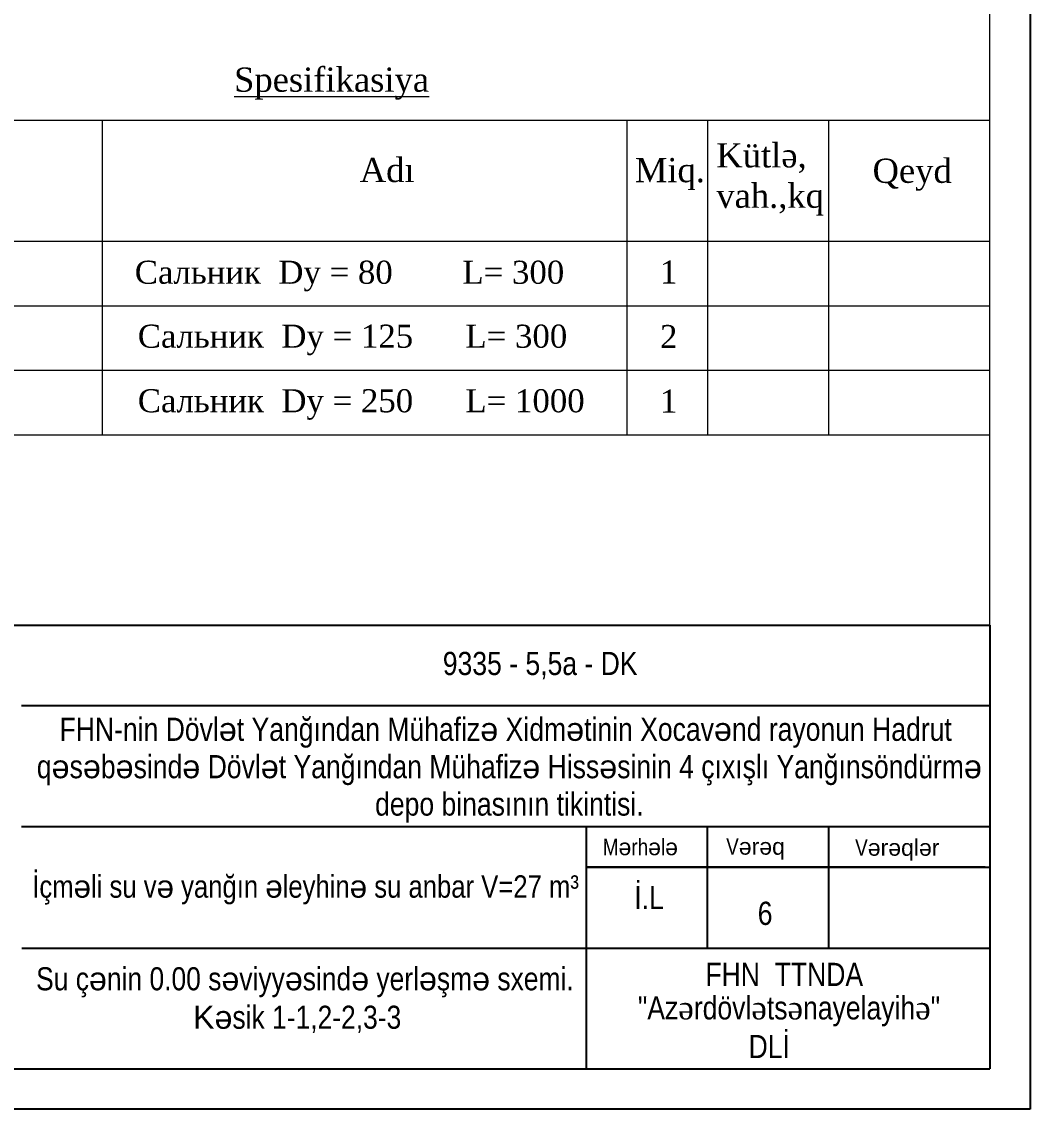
# Model space of a CAD drawing. Header units: millimetres. Extents: x 1177285 to 1225570, y -905119 to -683091.
# Drawn here: x 1212447 to 1225570, y -872576 to -858429 of the extents above; entities that cross this region are included whole.
import ezdxf

# ---------------------------------------------------------------- set-up
doc = ezdxf.new("R2010")
doc.units = ezdxf.units.MM
for name, color, linetype, lineweight in [('0_Ном._пера__7', 7, 'Continuous', 60), ('cedvel  0.09', 7, 'Continuous', 13), ('Layer3', 7, 'Continuous', 13), ('перегородка_Ном._пера__1', 7, 'Continuous', 15)]:
    doc.layers.add(name, color=color, linetype=linetype, lineweight=lineweight)
doc.layers.add('Annotation - Text', color=7, linetype='Continuous')
doc.styles.get("Standard").update_dxf_attribs({"font": 'a3ar(la).ttf'})
doc.styles.add('style6', font='ARIALN.TTF', dxfattribs={"height": 300})
doc.styles.add('Times New  Roman', font='times.ttf')
doc.styles.add('Times New Roman', font='times.ttf')

# ---------------------------------------------------------------- blocks, each defined once
blk = doc.blocks.new('ntnntyht')
at = {"lineweight": 25}
for p, q in [((2003567, -20955), (2003567, -50629)), ((2003567, -50629), (1961564, -50629))]:
    blk.add_line(p, q, dxfattribs=at)
at = {"lineweight": 5, "ltscale": 15}
for p, q in [((2003045, -50106), (2003045, -21477)), ((2003045, -44361), (2003045, -44361))]:
    blk.add_line(p, q, dxfattribs=at)
at = {"lineweight": 25, "ltscale": 15}
for p, q in [((1983715, -44361), (2003045, -44361)), ((2003045, -44361), (2003045, -50106)), ((1990507, -45402), (2003046, -45402)), ((1990507, -46969), (2003044, -46969)), ((1997821, -50106), (1997821, -46964)), ((1999383, -46975), (1999383, -48543)), ((2000954, -46972), (2000954, -48538)), ((2002983, -47496), (1997821, -47496)), ((1997821, -47496), (2003045, -47496)), ((1990511, -48542), (2003038, -48542)), ((1963654, -50106), (2003045, -50106))]:
    blk.add_line(p, q, dxfattribs=at)
at = {"lineweight": 25, "attachment_point": 1, "style": 'style6'}
for s, insert, char_height, width in [('M{\\fArial|b0|i0|c0|p34;ə}rh{\\fArial|b0|i0|c0|p34;ə}l{\\fArial|b0|i0|c0|p34;ə}', (1998032, -47127), 213.61, 6455.66), ('V{\\fArial|b0|i0|c0|p34;ə\\fArial|b0|i0|c238|p34;r\\fArial|b0|i0|c0|p34;ə\\fArial|b0|i0|c238|p34;q}', (1999630, -47120), 213.61, 6455.66), ('V{\\fArial|b0|i0|c0|p34;ə\\fArial|b0|i0|c238|p34;r\\fArial|b0|i0|c0|p34;ə\\fArial|b0|i0|c238|p34;ql\\fArial|b0|i0|c0|p34;ə\\fArial|b0|i0|c238|p34;r}', (2001300, -47134), 213.615, 6455.66), ('{\\fArial Narrow|b0|i0|c238|p34;İ}.L{\\fArial Narrow|b0|i0|c186|p34;      }', (1998440, -47738), 300, 10555.18)]:
    blk.add_mtext(s, dxfattribs=dict(at, insert=insert, char_height=char_height, width=width))
at = {"insert": (1990645, -47600), "char_height": 290, "attachment_point": 1, "style": 'style6'}
blk.add_mtext_dynamic_manual_height_columns('{\\fArial Narrow|b0|i0|c238|p34;İçm\\fArial|b0|i0|c238|p34;ə\\fArial Narrow|b0|i0|c238|p34;li su v\\fArial|b0|i0|c238|p34;ə\\fArial Narrow|b0|i0|c238|p34; y}an{\\fArial Narrow|b0|i0|c238|p34;ğı}n {\\fArial|b0|i0|c238|p34;ə}leyhin{\\fArial|b0|i0|c238|p34;ə} su anbar {\\fArial Narrow|b0|i0|c238|p34;V=27} m³{\\fArial Narrow|b0|i0|c238|p34; }', width=9709.14, gutter_width=1, heights=[0], dxfattribs=at)
at = {"ltscale": 15, "insert": (1998979, -48733), "char_height": 300, "attachment_point": 1, "style": 'style6'}
blk.add_mtext('  {\\fArial Narrow|b0|i0|c238|p34;  FHN  TTNDA}', dxfattribs=at)
at = {"lineweight": 25, "ltscale": 15, "insert": (1998487, -49166), "char_height": 300, "width": 9056.29, "attachment_point": 1, "style": 'style6'}
blk.add_mtext('"Az{\\fTimes New Roman|b0|i0|c238|p18;ə}rdövl{\\fTimes New Roman|b0|i0|c238|p18;ə}ts{\\fTimes New Roman|b0|i0|c238|p18;ə}nayelayih{\\fTimes New Roman|b0|i0|c238|p18;ə}"\\P               DL{\\fArial Narrow|b0|i0|c238|p34;İ}', dxfattribs=at)
at = {"layer": '0_Ном._пера__7', "linetype": 'Continuous', "insert": (1996775, -46239), "char_height": 300, "width": 13776.74, "attachment_point": 5, "line_spacing_factor": 0.967685, "style": 'style6'}
blk.add_mtext('{\\fArial Narrow|b0|i0|c238|p34;FHN-nin Dövl\\fArial|b0|i0|c238|p38;ə\\fArial Narrow|b0|i0|c238|p34;t Yanğından Mühafiz\\fArial|b0|i0|c238|p38;ə\\fArial Narrow|b0|i0|c238|p34; Xidm\\fArial|b0|i0|c238|p38;ə\\fArial Narrow|b0|i0|c238|p34;tinin} {\\fArial Narrow|b0|i0|c238|p34;Xocav\\fArial|b0|i0|c238|p38;ə\\fArial Narrow|b0|i0|c238|p34;nd rayonun Hadrut\\P q\\fArial|b0|i0|c238|p38;ə\\fArial Narrow|b0|i0|c238|p34;s\\fArial|b0|i0|c238|p38;ə\\fArial Narrow|b0|i0|c238|p34;b\\fArial|b0|i0|c238|p38;ə\\fArial Narrow|b0|i0|c238|p34;sind\\fArial|b0|i0|c238|p38;ə\\fArial Narrow|b0|i0|c238|p34; Dövl\\fArial|b0|i0|c238|p38;ə\\fArial Narrow|b0|i0|c238|p34;t Yanğından Mühafiz\\fArial|b0|i0|c238|p38;ə\\fArial Narrow|b0|i0|c238|p34; Hiss\\fArial|b0|i0|c238|p38;ə\\fArial Narrow|b0|i0|c238|p34;sinin 4 çıxışlı Yanğınsöndürm\\fArial|b0|i0|c238|p38;ə\\P\\fArial Narrow|b0|i0|c238|p34; depo binasının tikintisi}.', dxfattribs=at)
at = {"layer": 'перегородка_Ном._пера__1', "linetype": 'Continuous', "insert": (1995961, -44708), "char_height": 300, "attachment_point": 1, "style": 'style6'}
blk.add_mtext('{\\fArial Narrow|b0|i0|c238|p34;9335} -{\\fArial Narrow|b0|i0|c238|p34; 5,5a }- DK', dxfattribs=at)

msp = doc.modelspace()

# ---------------------------------------------------------------- linework, layer by layer
at = {"lineweight": 20}
for p, q in [((1225044.666, -859712.442), (1205619.666, -859712.442)), ((1213494.666, -859712.442), (1213494.666, -863807.442)), ((1220319.666, -859712.442), (1220319.666, -863807.442)), ((1221369.666, -859712.442), (1221369.666, -863807.442)), ((1222944.666, -859712.442), (1222944.666, -863807.442)), ((1225044.666, -861287.442), (1205619.666, -861287.442)), ((1225044.666, -862127.442), (1205619.666, -862127.442))]:
    msp.add_line(p, q, dxfattribs=at)
at = {"layer": 'cedvel  0.09', "lineweight": 20}
for p, q in [((1225044.666, -862967.442), (1205619.666, -862967.442)), ((1225044.666, -863807.442), (1205619.666, -863807.442))]:
    msp.add_line(p, q, dxfattribs=at)

# ---------------------------------------------------------------- block references
at = {"color": 3, "xscale": 1.004925508461463, "yscale": 1.004925508461463, "zscale": 1.004925508461463}
msp.add_blockref('ntnntyht', (-787866.274, -821697.773), dxfattribs=at)

# ---------------------------------------------------------------- texts
at = {"color": 7, "lineweight": 5, "ltscale": 15, "char_height": 315, "width": 963.9764, "attachment_point": 1, "style": 'Times New  Roman'}
for s, insert in [('{\\fTimes New Roman|b0|i0|c238|p18;\\LSpesifikasiya}', (1215209.844, -859024.642)), ('{\\fTimes New Roman|b0|i0|c238|p18;Kütlə,\\Pvah.,kq}', (1221484.836, -860009.586)), ('{\\fTimes New Roman|b0|i0|c238|p18;Adı}', (1216844.737, -860199.854)), ('{\\fTimes New Roman|b0|i0|c238|p18;Miq.}', (1220424.036, -860201.523)), ('{\\fTimes New Roman|b0|i0|c238|p18;Qeyd}', (1223517.815, -860210.029))]:
    msp.add_mtext(s, dxfattribs=dict(at, insert=insert))
at = {"color": 0, "lineweight": 25, "ltscale": 0.5, "char_height": 300, "attachment_point": 1, "style": 'Times New Roman'}
for s, insert, width in [('{\\fTimes New Roman|b0|i0|c238|p18;1}', (1220751.629, -861534.222), 98.94916), ('{\\fTimes New Roman|b0|i0|c238|p18;2}', (1220751.629, -862374.222), 36.46066), ('{\\fTimes New Roman|b0|i0|c238|p18;1}', (1220751.629, -863214.222), 36.46066)]:
    msp.add_mtext(s, dxfattribs=dict(at, insert=insert, width=width))
at = {"color": 7, "lineweight": 15, "insert": (1222023.493, -869875.809), "char_height": 302.4, "attachment_point": 1, "style": 'style6'}
msp.add_mtext_dynamic_manual_height_columns('{\\fArial Narrow|b0|i0|c238|p34;6}', width=753.35963, gutter_width=12.5, heights=[0], dxfattribs=at)
at = {"layer": 'Annotation - Text', "color": 7, "lineweight": 13, "ltscale": 20, "char_height": 300, "attachment_point": 1, "style": 'Times New Roman'}
for s, width, insert in [('Сальник{\\fTimes New Roman|b0|i0|c238|p18;  Dy = 80        L= 300}', 5583.97863, (1213917.511, -861537.757)), ('Сальник{\\fTimes New Roman|b0|i0|c238|p18;  Dy = 125      L= 300}', 6897.17279, (1213956.712, -862369.371)), ('Сальник{\\fTimes New Roman|b0|i0|c238|p18;  Dy = 250      L= 1000}', 6897.17279, (1213956.712, -863209.371))]:
    msp.add_mtext_dynamic_manual_height_columns(s, width=width, gutter_width=12.5, heights=[0], dxfattribs=dict(at, insert=insert))
at = {"layer": 'Layer3', "color": 0, "lineweight": 25, "insert": (1212347.459, -870728.512), "char_height": 300, "width": 7423.62436, "attachment_point": 1}
msp.add_mtext('{\\fArial Narrow|b0|i0|c0|p34;   Su ç\\fArial|b0|i0|c0|p34;ə\\fArial Narrow|b0|i0|c0|p34;nin 0.00 s\\fArial|b0|i0|c238|p34;ə\\fArial Narrow|b0|i0|c0|p34;viyy\\fArial|b0|i0|c238|p34;ə\\fArial Narrow|b0|i0|c0|p34;sind\\fArial|b0|i0|c238|p34;ə\\fArial Narrow|b0|i0|c0|p34; yerl\\fArial|b0|i0|c0|p34;ə\\fArial Narrow|b0|i0|c238|p34;ş\\fArial Narrow|b0|i0|c0|p34;m\\fArial|b0|i0|c0|p34;ə\\fArial Narrow|b0|i0|c0|p34; sxemi. \\fArial Narrow|b0|i0|c238|p34;           \\P\\fArial|b0|i0|c238|p34;                    K\\fArial|b0|i0|c0|p34;ə\\fArial Narrow|b0|i0|c0|p34;sik 1-1,2-2,3-3  }', dxfattribs=at)

doc.saveas('drawing.dxf')
